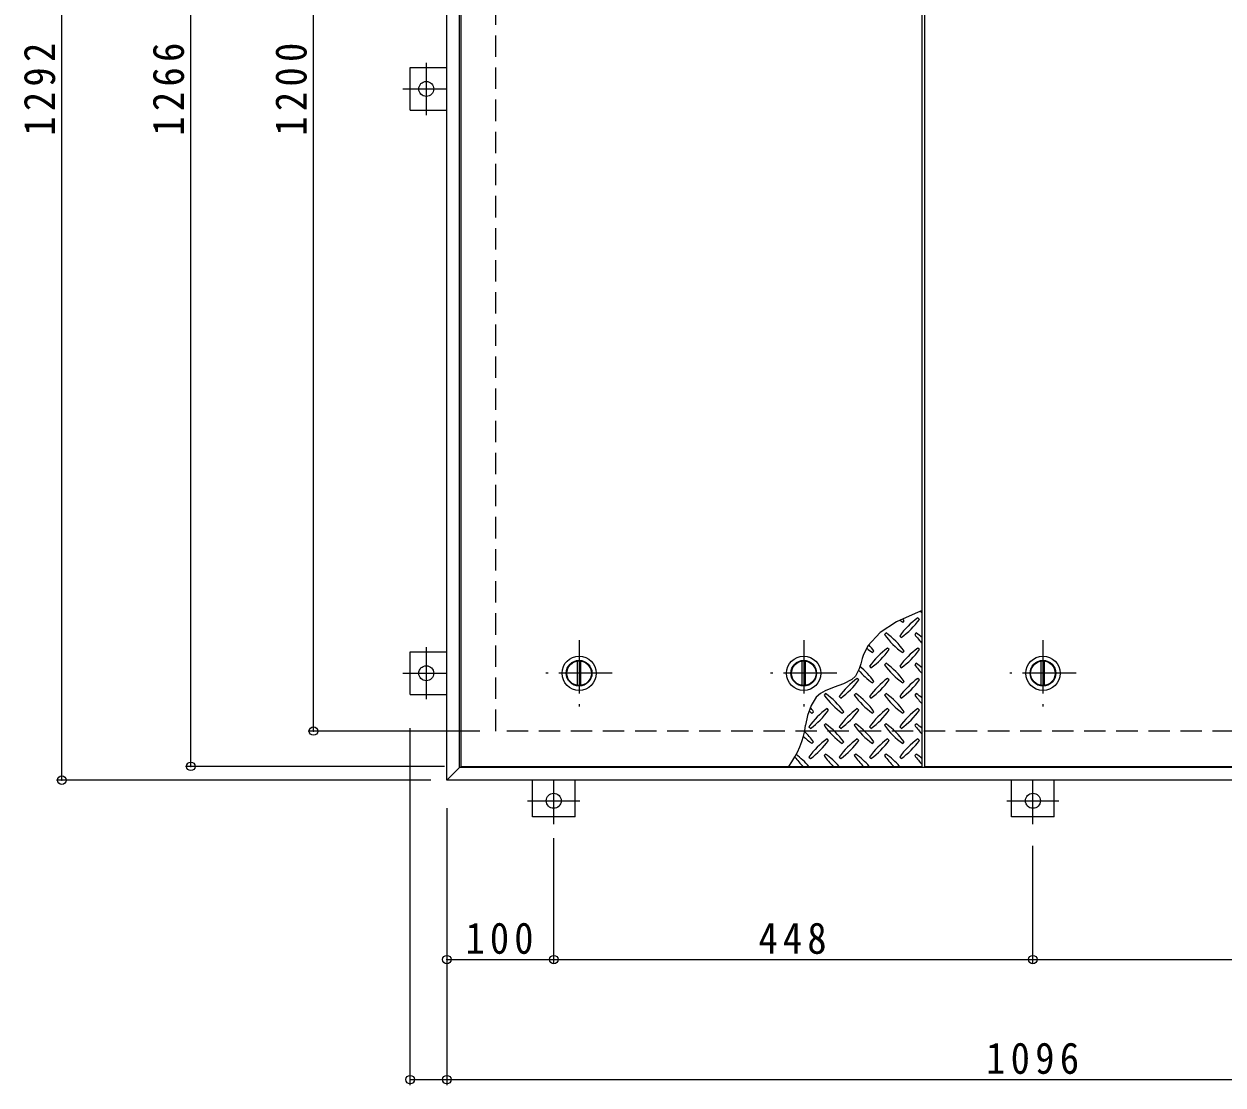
# Model space of a CAD drawing. Units: millimetres at full size, sheet at 1:10. Extents: x -2620 to 2549, y -1962 to 1754.
# Drawn here: x -2496 to -1375, y -200 to 791 of the extents above; entities that cross this region are included whole.
import ezdxf

# ---------------------------------------------------------------- set-up
doc = ezdxf.new("R2010")
doc.units = ezdxf.units.MM
doc.header["$LTSCALE"] = 10
doc.header["$PDMODE"] = 32
doc.header["$PDSIZE"] = 8
doc.linetypes.add('CHAIN1', pattern=[8, 5, -1, 1, -1])
doc.linetypes.add('DASHED2', pattern=[3, 2, -1])
for name, color, linetype, lineweight in [('0-1', 2, 'DASHED2', 9), ('0-2', 3, 'Continuous', 9), ('0-3', 2, 'Continuous', 9), ('0-9', 134, 'Continuous', 5), ('0-C', 2, 'Continuous', 9), ('0-E', 3, 'Continuous', 9), ('0-F', 7, 'Continuous', 9)]:
    doc.layers.add(name, color=color, linetype=linetype, lineweight=lineweight)
doc.styles.add('ＭＳ ゴシック', font='')
doc.styles.get('ＭＳ ゴシック').set_extended_font_data('MS Gothic')

msp = doc.modelspace()

# ---------------------------------------------------------------- linework, layer by layer
at = {"layer": '0-1'}
for p, q in [((-2054.94, 130.82), (-2054.94, 1330.82)), ((45.06, 130.82), (-2054.94, 130.82))]:
    msp.add_line(p, q, dxfattribs=at)
at = {"layer": '0-2'}
for p, q in [((-2087.94, 1363.82), (-2087.94, 97.82)), ((-1654.31, 1363.82), (-1654.31, 97.82)), ((-2087.94, 97.82), (-1656.44, 97.82)), ((-1654.31, 97.82), (-1222.81, 97.82))]:
    msp.add_line(p, q, dxfattribs=at)
msp.add_lwpolyline([(-1656.44, 97.82), (-1656.44, 1363.82), (-2087.94, 1363.82)], dxfattribs=at)
at = {"layer": '0-3'}
for p, q in [((-2100.94, 84.82), (-2100.94, 1376.82)), ((-2088.94, 96.82), (-2088.94, 1364.82)), ((-2088.94, 96.82), (-2100.94, 84.82)), ((79.06, 96.82), (-2088.94, 96.82)), ((91.06, 84.82), (-2100.94, 84.82))]:
    msp.add_line(p, q, dxfattribs=at)
at = {"layer": '0-9'}
for p, q in [((-1659.11, 235.16), (-1660.52, 236.57)), ((-1674.67, 232.33), (-1673.25, 233.75)), ((-1690.22, 222.43), (-1691.64, 221.02)), ((-1677.5, 219.6), (-1676.08, 218.19)), ((-1661.94, 222.43), (-1663.35, 221.02)), ((-1702.95, 204.05), (-1701.54, 205.46)), ((-1687.39, 206.88), (-1688.81, 208.29)), ((-1674.67, 204.05), (-1673.25, 205.46)), ((-1659.11, 206.88), (-1660.52, 208.29)), ((-1705.78, 191.32), (-1704.37, 189.91)), ((-1690.22, 194.15), (-1691.64, 192.73)), ((-1677.5, 191.32), (-1676.08, 189.91)), ((-1661.94, 194.15), (-1663.35, 192.73)), ((-1715.68, 178.59), (-1717.09, 180.01)), ((-1687.39, 178.59), (-1688.81, 180.01)), ((-1659.11, 178.59), (-1660.52, 180.01)), ((-1702.95, 175.76), (-1701.54, 177.18)), ((-1674.67, 175.76), (-1673.25, 177.18)), ((-1746.79, 165.86), (-1748.21, 164.45)), ((-1734.06, 163.04), (-1732.65, 161.62)), ((-1718.51, 165.86), (-1719.92, 164.45)), ((-1705.78, 163.04), (-1704.37, 161.62)), ((-1690.22, 165.86), (-1691.64, 164.45)), ((-1677.5, 163.04), (-1676.08, 161.62)), ((-1661.94, 165.86), (-1663.35, 164.45)), ((-1759.52, 147.48), (-1758.11, 148.89)), ((-1743.96, 150.31), (-1745.38, 151.72)), ((-1731.24, 147.48), (-1729.82, 148.89)), ((-1715.68, 150.31), (-1717.09, 151.72)), ((-1702.95, 147.48), (-1701.54, 148.89)), ((-1687.39, 150.31), (-1688.81, 151.72)), ((-1674.67, 147.48), (-1673.25, 148.89)), ((-1659.11, 150.31), (-1660.52, 151.72)), ((-1762.35, 134.75), (-1760.93, 133.34)), ((-1746.79, 137.58), (-1748.21, 136.16)), ((-1734.06, 134.75), (-1732.65, 133.34)), ((-1718.51, 137.58), (-1719.92, 136.16)), ((-1705.78, 134.75), (-1704.37, 133.34)), ((-1690.22, 137.58), (-1691.64, 136.16)), ((-1677.5, 134.75), (-1676.08, 133.34)), ((-1661.94, 137.58), (-1663.35, 136.16)), ((-1743.96, 122.02), (-1745.38, 123.44)), ((-1715.68, 122.02), (-1717.09, 123.44)), ((-1687.39, 122.02), (-1688.81, 123.44)), ((-1659.11, 122.02), (-1660.52, 123.44)), ((-1759.52, 119.19), (-1758.11, 120.61)), ((-1731.24, 119.19), (-1729.82, 120.61)), ((-1702.95, 119.19), (-1701.54, 120.61)), ((-1674.67, 119.19), (-1673.25, 120.61)), ((-1762.35, 106.47), (-1760.93, 105.05)), ((-1746.79, 109.3), (-1748.21, 107.88)), ((-1734.06, 106.47), (-1732.65, 105.05)), ((-1718.51, 109.3), (-1719.92, 107.88)), ((-1705.78, 106.47), (-1704.37, 105.05)), ((-1690.22, 109.3), (-1691.64, 107.88)), ((-1677.5, 106.47), (-1676.08, 105.05)), ((-1661.94, 109.3), (-1663.35, 107.88))]:
    msp.add_line(p, q, dxfattribs=at)
msp.add_lwpolyline([(-1656.44, 243.36), (-1663.06, 240.69), (-1680.46, 232.73), (-1695.63, 222.99), (-1707.15, 210.37), (-1711.61, 201.29), (-1712.53, 198.5), (-1713.94, 193.59), (-1715.45, 188.79), (-1717.41, 184.42), (-1718.89, 182.19), (-1722.31, 178.9), (-1729.99, 174.82), (-1738.77, 171.7), (-1747.31, 168.35), (-1751.63, 165.82), (-1755.5, 162.32), (-1760.37, 154.62), (-1763.53, 145.35), (-1765.41, 136.21)], dxfattribs=at)
for centre, radius, start, end in [((-1618.45, 177.53), 72.5, 125.47256, 144.5273), ((-1732.3, 191.67), 72.5, 35.47258, 37.14615), ((-1604.31, 291.38), 72.5, 222.16391, 224.0249), ((-1632.59, 291.38), 72.5, 232.0308, 234.5273), ((-1718.15, 277.23), 72.5, 305.47272, 324.5273), ((-1632.59, 263.09), 72.5, 215.47272, 234.5273), ((-1732.3, 163.39), 72.5, 35.47258, 54.5273), ((-1604.31, 263.09), 72.5, 215.47272, 224.0249), ((-1704.01, 163.39), 72.5, 48.99213, 54.5273), ((-1660.88, 263.09), 72.5, 229.22446, 234.5273), ((-1760.58, 163.39), 72.5, 35.47258, 41.44736), ((-1646.74, 149.25), 72.5, 125.47256, 144.5273), ((-1746.44, 248.95), 72.5, 305.47272, 324.5273), ((-1618.45, 149.25), 72.5, 125.47256, 144.5273), ((-1718.15, 248.95), 72.5, 305.47272, 324.5273), ((-1760.58, 135.1), 72.5, 35.47258, 50.72572), ((-1632.59, 234.81), 72.5, 215.47272, 234.5273), ((-1732.3, 135.1), 72.5, 35.47258, 54.5273), ((-1604.31, 234.81), 72.5, 215.47272, 224.0249), ((-1704.01, 135.1), 72.5, 48.99213, 54.5273), ((-1675.02, 120.96), 72.5, 125.47256, 144.52728), ((-1660.88, 234.81), 72.5, 220.55972, 234.5273), ((-1646.74, 120.96), 72.5, 125.47256, 144.52728), ((-1618.45, 120.96), 72.5, 125.47256, 144.5273), ((-1774.72, 220.66), 72.5, 305.47272, 324.5273), ((-1746.44, 220.66), 72.5, 305.47272, 324.5273), ((-1718.15, 220.66), 72.5, 305.47272, 324.5273), ((-1689.16, 206.52), 72.5, 215.47272, 234.5273), ((-1788.86, 106.82), 72.5, 35.47258, 54.5273), ((-1660.88, 206.52), 72.5, 215.47272, 234.5273), ((-1760.58, 106.82), 72.5, 35.47258, 54.5273), ((-1632.59, 206.52), 72.5, 215.47272, 234.5273), ((-1732.3, 106.82), 72.5, 35.47258, 54.5273), ((-1604.31, 206.52), 72.5, 215.47272, 224.0249), ((-1704.01, 106.82), 72.5, 48.99213, 54.5273), ((-1703.3, 92.68), 72.5, 125.47256, 144.5273), ((-1717.45, 206.52), 72.5, 231.94577, 234.5273), ((-1817.15, 106.82), 72.5, 35.47258, 39.26899), ((-1803.01, 192.38), 72.5, 305.47272, 324.5273), ((-1675.02, 92.68), 72.5, 125.47256, 144.5273), ((-1774.72, 192.38), 72.5, 305.47272, 324.5273), ((-1646.74, 92.68), 72.5, 125.47256, 144.5273), ((-1746.44, 192.38), 72.5, 305.47272, 324.5273), ((-1618.45, 92.68), 72.5, 125.47256, 144.5273), ((-1718.15, 192.38), 72.5, 305.47272, 324.5273), ((-1846.36, 147.22), 81.7, 322.79805, 352.25462), ((-1689.16, 178.24), 72.5, 215.47272, 234.5273), ((-1788.86, 78.54), 72.5, 35.47258, 54.5273), ((-1660.88, 178.24), 72.5, 215.47272, 234.5273), ((-1760.58, 78.54), 72.5, 35.47258, 54.5273), ((-1632.59, 178.24), 72.5, 215.47272, 234.5273), ((-1732.3, 78.54), 72.5, 35.47258, 54.5273), ((-1604.31, 178.24), 72.5, 215.47272, 224.0249), ((-1704.01, 78.54), 72.5, 48.99213, 54.5273), ((-1717.45, 178.24), 72.5, 226.3181, 234.5273), ((-1817.15, 78.54), 72.5, 35.47258, 45.60328), ((-1703.3, 64.39), 72.5, 125.47256, 144.5273), ((-1675.02, 64.39), 72.5, 125.47256, 144.5273), ((-1646.74, 64.39), 72.5, 125.47256, 144.5273), ((-1618.45, 64.39), 72.5, 125.47256, 144.5273), ((-1803.01, 164.1), 72.5, 305.47272, 324.5273), ((-1774.72, 164.1), 72.5, 305.47272, 324.5273), ((-1746.44, 164.1), 72.5, 305.47272, 324.5273), ((-1718.15, 164.1), 72.5, 305.47272, 324.5273), ((-1717.45, 149.95), 72.5, 216.78457, 225.97511), ((-1817.15, 50.25), 72.5, 41.00789, 53.76786), ((-1689.16, 149.95), 72.5, 215.47272, 225.97511), ((-1788.86, 50.25), 72.5, 41.00789, 54.5273), ((-1660.88, 149.95), 72.5, 215.47272, 225.97511), ((-1760.58, 50.25), 72.5, 41.00789, 54.5273), ((-1632.59, 149.95), 72.5, 215.47272, 225.97511), ((-1732.3, 50.25), 72.5, 41.00789, 54.5273), ((-1604.31, 149.95), 72.5, 215.47272, 224.0249), ((-1704.01, 50.25), 72.5, 48.99213, 54.5273)]:
    msp.add_arc(centre, radius, start, end, dxfattribs=at)
at = {"layer": '0-C', "linetype": 'CHAIN1'}
for p, q in [((-1977.19, 215.82), (-1977.19, 153.82)), ((-1767.19, 215.82), (-1767.19, 153.82)), ((-1543.57, 215.82), (-1543.57, 153.82)), ((-1946.19, 184.82), (-2008.19, 184.82)), ((-1736.19, 184.82), (-1798.19, 184.82)), ((-1512.56, 184.82), (-1574.56, 184.82))]:
    msp.add_line(p, q, dxfattribs=at)
at = {"layer": '0-C'}
for p, q in [((-1978.69, 173.42), (-1978.69, 196.22)), ((-1975.69, 173.42), (-1975.69, 196.22)), ((-1768.69, 173.42), (-1768.69, 196.22)), ((-1765.69, 173.42), (-1765.69, 196.22)), ((-1545.07, 173.42), (-1545.07, 196.22)), ((-1542.06, 173.42), (-1542.06, 196.22))]:
    msp.add_line(p, q, dxfattribs=at)
for centre, radius in [((-1977.19, 184.82), 16), ((-1977.19, 184.82), 12), ((-1977.19, 184.82), 11.5), ((-1767.19, 184.82), 16), ((-1767.19, 184.82), 12), ((-1767.19, 184.82), 11.5), ((-1543.56, 184.82), 16), ((-1543.56, 184.82), 12), ((-1543.56, 184.82), 11.5)]:
    msp.add_circle(centre, radius, dxfattribs=at)
at = {"layer": '0-E', "linetype": 'CHAIN1'}
for p, q in [((-2120.14, 755.2), (-2120.14, 706.45)), ((-2142.11, 730.82), (-2100.94, 730.82)), ((-2120.14, 209.2), (-2120.14, 160.45)), ((-2142.11, 184.82), (-2100.94, 184.82)), ((-2000.94, 43.65), (-2000.94, 84.82)), ((-1552.94, 43.65), (-1552.94, 84.82)), ((-2025.32, 65.62), (-1976.56, 65.62)), ((-1577.32, 65.62), (-1528.56, 65.62))]:
    msp.add_line(p, q, dxfattribs=at)
at = {"layer": '0-E'}
for p, q in [((-2135.14, 710.82), (-2135.14, 750.82)), ((-2135.14, 750.82), (-2100.94, 750.82)), ((-2135.14, 710.82), (-2100.94, 710.82)), ((-2135.14, 164.82), (-2135.14, 204.82)), ((-2135.14, 204.82), (-2100.94, 204.82)), ((-2135.14, 164.82), (-2100.94, 164.82)), ((-2020.94, 50.62), (-2020.94, 84.82)), ((-1980.94, 50.62), (-1980.94, 84.82)), ((-1572.94, 50.62), (-1572.94, 84.82)), ((-1532.94, 50.62), (-1532.94, 84.82)), ((-1980.94, 50.62), (-2020.94, 50.62)), ((-1532.94, 50.62), (-1572.94, 50.62))]:
    msp.add_line(p, q, dxfattribs=at)
for centre in [(-2120.14, 730.82), (-2120.14, 184.82), (-2000.94, 65.62), (-1552.94, 65.62)]:
    msp.add_circle(centre, 7, dxfattribs=at)
at = {"layer": '0-F'}
for p, q in [((-2460.74, 84.82), (-2460.74, 1376.82)), ((-2340.25, 97.82), (-2340.25, 1363.82)), ((-2225.57, 130.82), (-2225.57, 1330.82)), ((-2069.94, 130.82), (-2230.57, 130.82)), ((-2135.14, -199.95), (-2135.14, 133.61)), ((-2102.94, 97.82), (-2345.25, 97.82)), ((-2115.94, 84.82), (-2465.74, 84.82)), ((-2100.94, 58.61), (-2100.94, -199.95)), ((-2000.94, -85.78), (-2000.94, 30.62)), ((-1552.94, -85.78), (-1552.94, 23.65)), ((-2100.94, -82.78), (-2000.94, -82.78)), ((-2000.94, -82.78), (-1552.94, -82.78)), ((-1552.94, -82.78), (-1104.94, -82.78)), ((-2135.14, -194.95), (-2100.94, -194.95)), ((-2100.94, -194.95), (-1004.94, -194.95))]:
    msp.add_line(p, q, dxfattribs=at)
for p in [(-2225.57, 130.82), (-2340.25, 97.82), (-2460.74, 84.82), (-2100.94, -82.78), (-2000.94, -82.78), (-1552.94, -82.78), (-2135.14, -194.95), (-2100.94, -194.94), (-2100.94, -194.95)]:
    msp.add_point(p, dxfattribs=at)

# ---------------------------------------------------------------- texts
at = {"layer": '0-F', "color": 2, "char_height": 29.33, "attachment_point": 7, "rotation": 90, "style": 'ＭＳ ゴシック'}
for s, insert in [('\\T1.28;\\W0.9;1292', (-2466.74, 687.07)), ('\\T1.28;\\W0.9;1266', (-2346.25, 687.07)), ('\\T1.28;\\W0.9;1200', (-2231.57, 687.07))]:
    msp.add_mtext(s, dxfattribs=dict(at, insert=insert))
at = {"layer": '0-F', "color": 2, "char_height": 29.33, "attachment_point": 7, "style": 'ＭＳ ゴシック'}
for s, insert in [('\\T1.27;\\W0.9;100', (-2083.44, -77.78)), ('\\T1.27;\\W0.9;448', (-1809.44, -77.78)), ('\\T1.28;\\W0.9;1096', (-1596.69, -189.95))]:
    msp.add_mtext(s, dxfattribs=dict(at, insert=insert))

doc.saveas('drawing.dxf')
